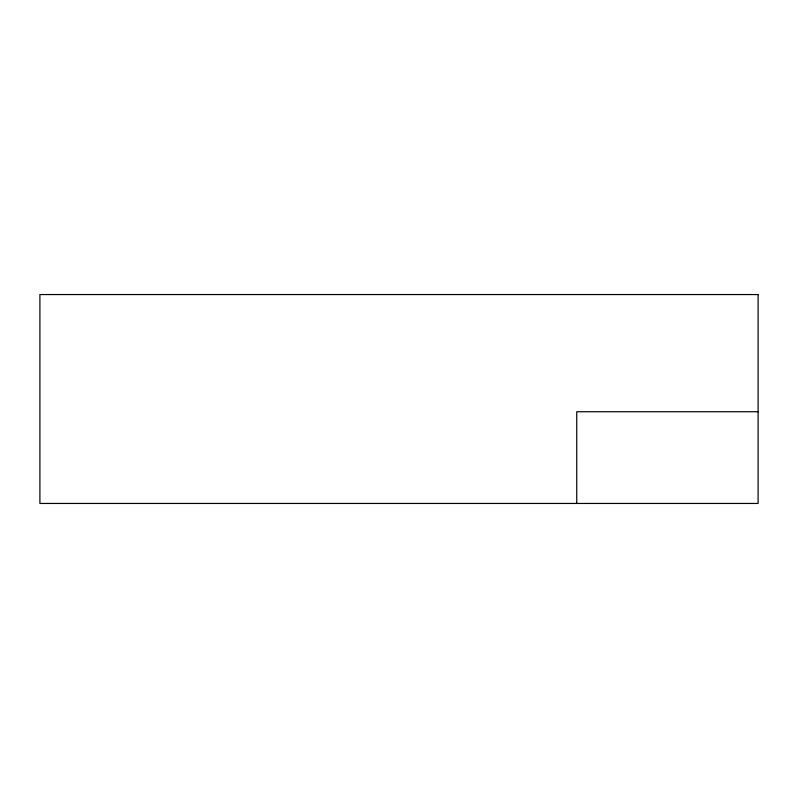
<?xml version="1.0" encoding="UTF-8"?>
<svg xmlns="http://www.w3.org/2000/svg" width="798" height="798" viewBox="0 0 798 798"><rect width="100%" height="100%" fill="white"/><g stroke="black" fill="none" stroke-linecap="round" stroke-linejoin="round"><path stroke-width="1.2" d="M758.1 411.738L576.745 411.738L576.745 503.448M758.1 294.552L39.9 294.552L39.9 503.448L758.1 503.448L758.1 294.552"/></g></svg>
